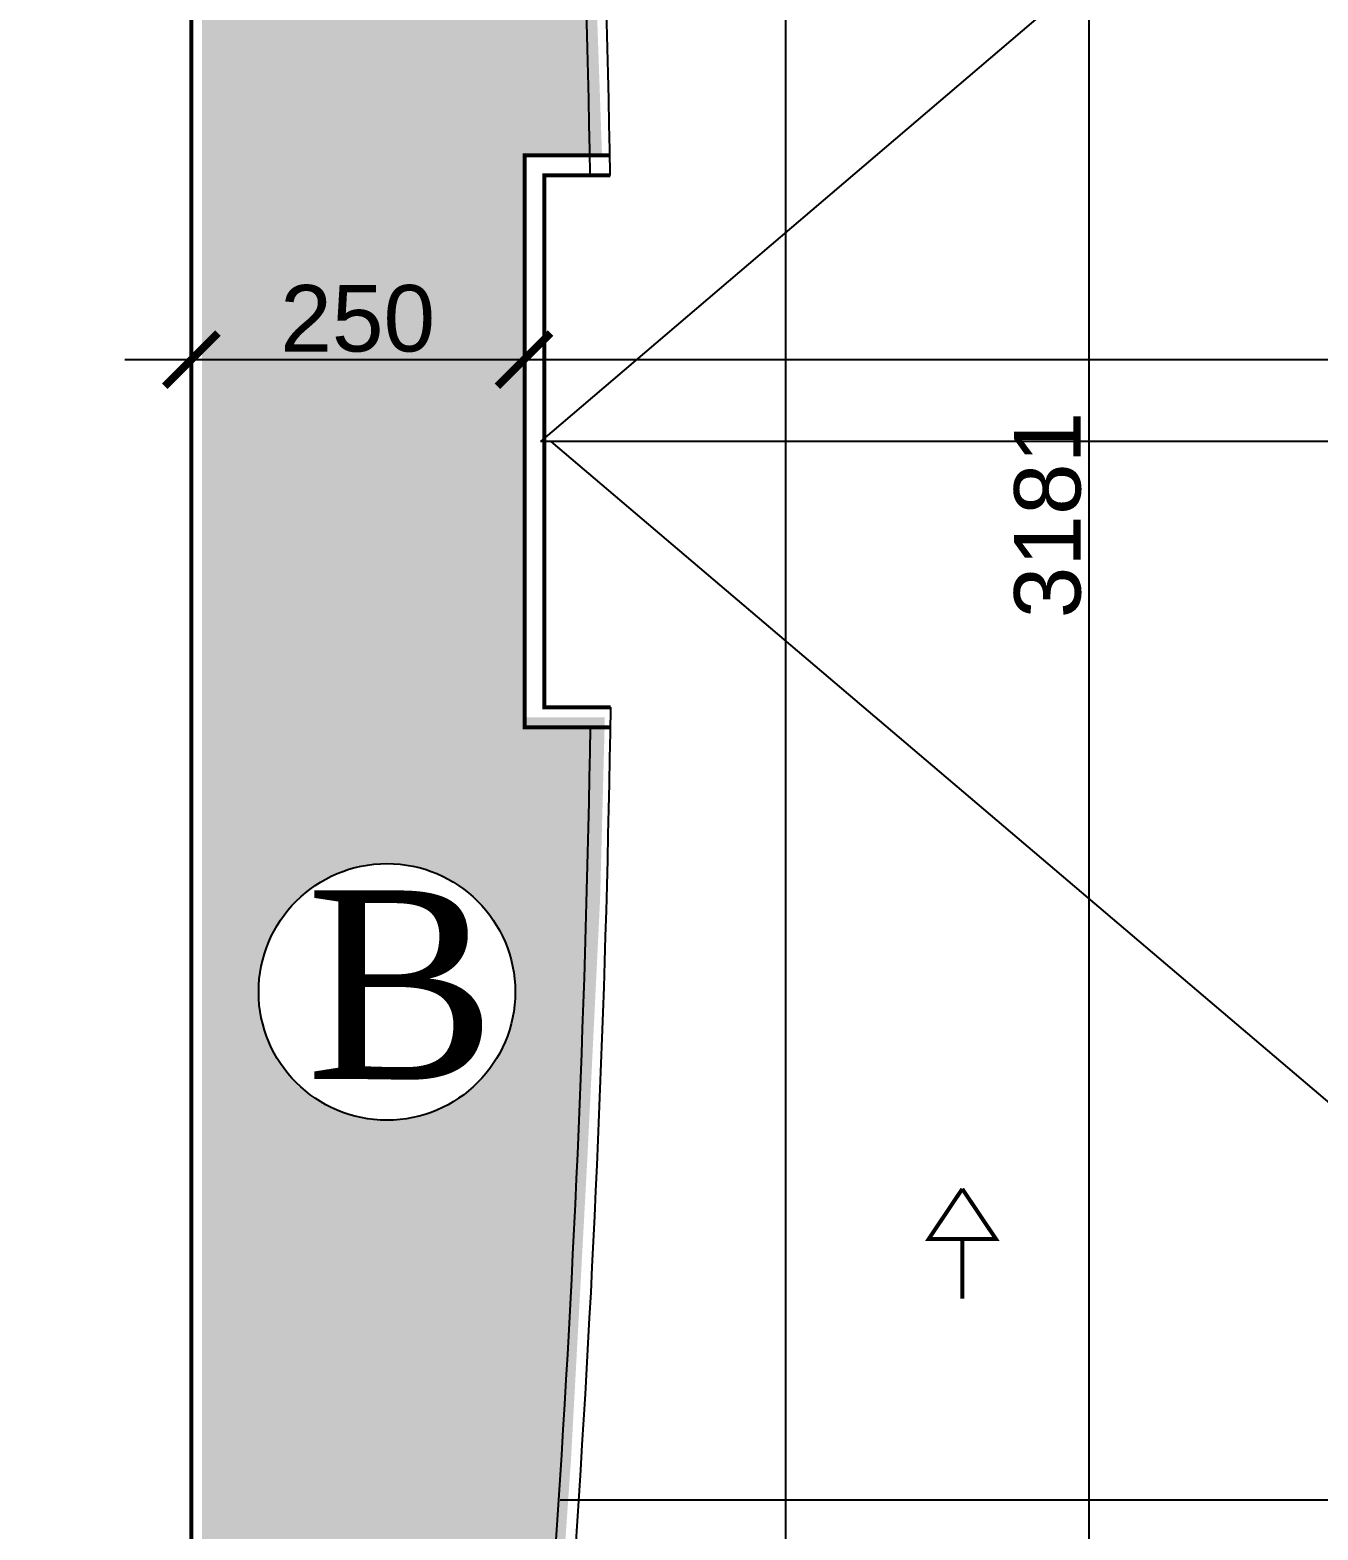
# Model space of a CAD drawing. Extents: x 250879 to 348495, y -51522 to -9360.
# Drawn here: x 262997 to 263966, y -22512 to -21383 of the extents above; entities that cross this region are included whole.
import ezdxf

# ---------------------------------------------------------------- set-up
doc = ezdxf.new("R2010")
doc.units = 0
doc.layers.get('0').update_dxf_attribs({"linetype": 'CONTINUOUS'})
doc.layers.get('DEFPOINTS').update_dxf_attribs({"color": 9, "linetype": 'CONTINUOUS'})
for name, color, linetype in [('AXIS', 1, 'CONTINUOUS'), ('FURNITURE', 4, 'CONTINUOUS'), ('TEXT', 3, 'CONTINUOUS'), ('WALL', 7, 'CONTINUOUS')]:
    doc.layers.add(name, color=color, linetype=linetype)
doc.styles.add('STYLE1', font='sanss___.ttf', dxfattribs={"height": 50})
doc.styles.add('style2', font='romantic.ttf', dxfattribs={"height": 50})
doc.dimstyles.new('style1', dxfattribs={"dimtxt": 50, "dimasz": 40, "dimexe": 50, "dimexo": 3, "dimgap": 5, "dimtad": 1, "dimdec": 0, "dimdsep": 46, "dimtxsty": 'STYLE1', "dimblk1": 'ARCHTICK', "dimblk2": 'ARCHTICK', "dimsah": 1, "dimcen": 2.5, "dimdle": 50, "dimclrd": 3, "dimclre": 3, "dimclrt": 3, "dimadec": 0, "dimazin": 0, "dimtfac": 1, "dimtdec": 0, "dimtmove": 2, "dimatfit": 2, "dimldrblk": 'ARCHTICK', "dimfxl": 1, "dimtolj": 1, "dimtzin": 0, "dimarcsym": 0})

# ---------------------------------------------------------------- blocks, each defined once
blk = doc.blocks.new('_ARCHTICK')
at = {"color": 0, "linetype": 'ByBlock', "const_width": 0.15}
blk.add_lwpolyline([(-0.5, -0.5), (0.5, 0.5)], dxfattribs=at)
blk = doc.blocks.new('*D1119')
at = {"layer": 'DEFPOINTS', "color": 0, "transparency": 16777216}
for p in [(263118.8169388716, -20057.66837802991), (262897.8062085529, -23768.66837802991), (263118.8169388716, -23768.66837802991)]:
    blk.add_point(p, dxfattribs=at)
at = {"layer": 'WALL', "color": 3, "lineweight": -2, "transparency": 16777216}
for p, q in [((262897.8062085529, -20007.66837802991), (262897.8062085529, -23818.66837802991)), ((263115.8169388716, -20057.66837802991), (262847.8062085529, -20057.66837802991)), ((263115.8169388716, -23768.66837802991), (262847.8062085529, -23768.66837802991))]:
    blk.add_line(p, q, dxfattribs=at)
at = {"layer": 'WALL', "color": 3, "lineweight": -2, "transparency": 16777216, "xscale": 40, "yscale": 40, "zscale": 40}
for p, rotation in [((262897.8062085529, -20057.66837802991), 90), ((262897.8062085529, -23768.66837802991), 270)]:
    blk.add_blockref('_ARCHTICK', p, dxfattribs=dict(at, rotation=rotation))
at = {"layer": 'WALL', "color": 3, "transparency": 16777216, "insert": (262867.0174568382, -21913.16837802987), "char_height": 50, "attachment_point": 5, "rotation": 90, "style": 'STYLE1'}
blk.add_mtext('\\A1;3711', dxfattribs=at)
blk = doc.blocks.new('*D1152')
at = {"layer": 'DEFPOINTS', "color": 0, "transparency": 16777216}
for p in [(263776.39302939, -20157.66837801781), (263793.9940098749, -23338.78375830998), (263797.2964855147, -23338.78375830998)]:
    blk.add_point(p, dxfattribs=at)
at = {"layer": 'WALL', "color": 3, "lineweight": -2, "transparency": 16777216}
for p, q in [((263793.9940098749, -20107.66837801781), (263793.9940098749, -23388.78375830998)), ((263779.39302939, -20157.66837801781), (263843.9940098749, -20157.66837801781)), ((263794.2964855147, -23338.78375830998), (263743.9940098749, -23338.78375830998))]:
    blk.add_line(p, q, dxfattribs=at)
at = {"layer": 'WALL', "color": 3, "lineweight": -2, "transparency": 16777216, "xscale": 40, "yscale": 40, "zscale": 40}
for p, rotation in [((263793.9940098749, -20157.66837801781), 90), ((263793.9940098749, -23338.78375830998), 270)]:
    blk.add_blockref('_ARCHTICK', p, dxfattribs=dict(at, rotation=rotation))
at = {"layer": 'WALL', "color": 3, "transparency": 16777216, "insert": (263763.2052581602, -21748.22606816385), "char_height": 50, "attachment_point": 5, "rotation": 90, "style": 'STYLE1'}
blk.add_mtext('\\A1;3181', dxfattribs=at)
blk = doc.blocks.new('*D1357')
at = {"layer": 'DEFPOINTS', "color": 0, "transparency": 16777216}
for p in [(263369.0898341694, -21631.37193967507), (263369.0898341694, -21631.37193967507), (263118.8169388716, -21692.83296429605)]:
    blk.add_point(p, dxfattribs=at)
at = {"layer": 'WALL', "color": 3, "lineweight": -2, "transparency": 16777216}
for p, q in [((263118.8169388716, -21689.83296429605), (263118.8169388716, -21581.37193967507)), ((263369.0898341694, -21628.37193967507), (263369.0898341694, -21581.37193967507)), ((263068.8169388716, -21631.37193967507), (263419.0898341694, -21631.37193967507))]:
    blk.add_line(p, q, dxfattribs=at)
at = {"layer": 'WALL', "color": 3, "lineweight": -2, "transparency": 16777216, "xscale": 40, "yscale": 40, "zscale": 40, "rotation": 180}
blk.add_blockref('_ARCHTICK', (263118.8169388716, -21631.37193967507), dxfattribs=at)
at = {"layer": 'WALL', "color": 3, "lineweight": -2, "transparency": 16777216, "xscale": 40, "yscale": 40, "zscale": 40}
blk.add_blockref('_ARCHTICK', (263369.0898341694, -21631.37193967507), dxfattribs=at)
at = {"layer": 'WALL', "color": 3, "transparency": 16777216, "insert": (263243.9533865205, -21600.6174815132), "char_height": 50, "attachment_point": 5, "style": 'STYLE1'}
blk.add_mtext('\\A1;250', dxfattribs=at)
blk = doc.blocks.new('*D1358')
at = {"layer": 'DEFPOINTS', "color": 0, "transparency": 16777216}
for p in [(263369.0898341694, -21631.37193967507), (265232.519357848, -21631.37193967507), (265232.519357848, -21640.82380711564)]:
    blk.add_point(p, dxfattribs=at)
at = {"layer": 'WALL', "color": 3, "lineweight": -2, "transparency": 16777216}
for p, q in [((263369.0898341694, -21628.37193967507), (263369.0898341694, -21581.37193967507)), ((265232.519357848, -21637.82380711564), (265232.519357848, -21581.37193967507)), ((263319.0898341694, -21631.37193967507), (265282.519357848, -21631.37193967507))]:
    blk.add_line(p, q, dxfattribs=at)
at = {"layer": 'WALL', "color": 3, "lineweight": -2, "transparency": 16777216, "xscale": 40, "yscale": 40, "zscale": 40, "rotation": 180}
blk.add_blockref('_ARCHTICK', (263369.0898341694, -21631.37193967507), dxfattribs=at)
at = {"layer": 'WALL', "color": 3, "lineweight": -2, "transparency": 16777216, "xscale": 40, "yscale": 40, "zscale": 40}
blk.add_blockref('_ARCHTICK', (265232.519357848, -21631.37193967507), dxfattribs=at)
at = {"layer": 'WALL', "color": 3, "transparency": 16777216, "insert": (264300.8045960087, -21600.58318796039), "char_height": 50, "attachment_point": 5, "style": 'STYLE1'}
blk.add_mtext('\\A1;1863', dxfattribs=at)

msp = doc.modelspace()

# ---------------------------------------------------------------- hatches: boundary and pattern name
at = {"layer": 'TEXT'}
h = msp.add_hatch(dxfattribs=at)
h.set_pattern_fill('AR-SAND', color=256, style=0)
h.set_pattern_definition([(37.50000000000001, (8744.181219826569, 0), (-1.600031295984046, 48.94132373293424), [0, -38.608, 0, -43.18, 0, -41.275]), (7.499999999999999, (8744.181219826569, 0), (44.95232831380027, 71.68251005683543), [0, -20.828, 0, -34.798, 0, -13.335]), (327.5, (8712.93921982657, 0), (79.0992370241458, 0.1437184678545691), [0, -12.7, 0, -45.72, 0, -59.69]), (317.5, (8712.93921982657, 0), (76.35564524722972, 22.29293232572162), [0, -6.35, 0, -29.972, 0, -34.29])])
h.paths.add_polyline_path([(263573.9209562109, -20057.66837802991), (263126.8169388715, -20057.66837802991), (263126.8169388715, -23113.1621368244), (263345.8441131297, -23113.1621368244), (263389.1250637302, -22677.99755055806), (263404.4222530245, -22458.87641100396), (263416.7100412728, -22232.86511979951), (263426.3089904258, -22037.79954552953), (263429.9127242183, -21900.33296429605), (263369.4898341693, -21900.33296429605), (263369.4898341692, -21477.83296429605), (263427.7847362702, -21477.83296429605), (263416.2004972447, -21148.50114418022), (263389.0373205437, -20707.83296429649), (263343.7563699447, -20272.66837802955), (263551.1499352764, -20272.66837803007), (263551.1499352769, -20157.66837802988), (263573.9209562109, -20157.66837802988)])
h.paths.add_polyline_path([(263361.9804728246, -22106.90664914972, -1), (263168.9574736432, -22106.90664914972, -1)], flags=16)
h.paths.add_polyline_path([(263177.7875552546, -21995.18201850701), (263369.8629990416, -21995.18201850701), (263369.8629990416, -22207.80701850701), (263177.7875552546, -22207.80701850701)], flags=24)

# ---------------------------------------------------------------- linework, layer by layer
at = {"layer": 'AXIS'}
msp.add_line((263565.9209562109, -19899.16446858895), (263565.9209562109, -23524.12586554483), dxfattribs=at)
msp.add_circle((263265.9586012886, -22106.90664914972), 96.51149959070608, dxfattribs=at)
at = {"layer": 'FURNITURE'}
for p, q in [((264326.5572960026, -20887.16002893343), (263381.4898341693, -21692.83296429606)), ((264326.5572960027, -22489.1711209832), (263389.4898341694, -21692.8329642961)), ((264326.5572960027, -22489.1711209832), (263396.1854182217, -22489.1711209832)), ((264326.5572960026, -22489.1711209832), (263396.1854182216, -22489.1711209832))]:
    msp.add_line(p, q, dxfattribs=at)
at = {"layer": 'WALL', "linetype": 'Continuous'}
for p, q in [((263118.8169388716, -23768.66837802991), (263118.8169388716, -20057.66837802991)), ((263118.8169388716, -23768.66837802991), (263118.8169388716, -20057.66837802991)), ((263433.6727003888, -21477.83296429605), (263369.4898341694, -21477.83296429605)), ((263369.4898341694, -21477.83296429605), (263369.4898341694, -21907.83296429605)), ((263433.6727003888, -21492.83296429605), (263384.4898341694, -21492.83296429605)), ((263384.4898341694, -21492.8329642961), (263384.4898341694, -21892.83296429605)), ((265217.3687975304, -21692.9152574291), (263381.5874969043, -21692.91525742906)), ((263384.4898341694, -21892.83296429605), (263434.1148888663, -21892.83296429605)), ((263369.4898341694, -21907.83296429605), (263434.1148888663, -21907.83296429605))]:
    msp.add_line(p, q, dxfattribs=at)
at = {"layer": 'WALL', "linetype": 'Continuous', "const_width": 3}
for points in [[(263118.8169388716, -23768.66837802991), (263118.8169388716, -20057.66837802991), (265433.8169388716, -20057.66837802991), (265967.8550208879, -23188.22973900642), (265035.8169388716, -23768.66837802992), (263115.8169388716, -23768.66837802991)], [(265433.8169388716, -20057.66837802991), (263118.8169388716, -20057.66837802991), (263118.8169388716, -23768.66837802991), (265035.8169388716, -23768.66837802991)], [(263433.6727003888, -21477.83296429605), (263369.4898341694, -21477.83296429605), (263369.4898341694, -21907.83296429605), (263434.1148888663, -21907.83296429605)], [(263433.6727003888, -21477.83296429605), (263369.4898341694, -21477.83296429605), (263369.4898341694, -21907.83296429608), (263434.1148888663, -21907.83296429608)], [(263434.3538274941, -21892.8329642961), (263384.4898341694, -21892.83296429605), (263384.4898341694, -21492.8329642961), (263433.9416228757, -21492.8329642961)], [(263698.8573225283, -22255.08956864837), (263673.5238101315, -22292.8329642961), (263698.8573225283, -22292.8329642961)], [(263698.8573225283, -22255.08956864837), (263673.5238101315, -22292.8329642961), (263698.8573225283, -22292.8329642961)], [(263698.8573225283, -22255.08956864837), (263673.5238101315, -22292.8329642961), (263698.8573225283, -22292.8329642961)], [(263698.8573225283, -22255.08956864837), (263673.5238101315, -22292.8329642961), (263698.8573225283, -22292.8329642961)], [(263698.8573225283, -22255.08956864837), (263724.1908349251, -22292.8329642961), (263698.8573225283, -22292.8329642961)], [(263698.8573225283, -22255.08956864837), (263724.1908349251, -22292.8329642961), (263698.8573225283, -22292.8329642961)], [(263698.8573225283, -22255.08956864837), (263724.190834925, -22292.8329642961), (263698.8573225283, -22292.8329642961)], [(263698.8573225283, -22255.08956864837), (263724.190834925, -22292.8329642961), (263698.8573225283, -22292.8329642961)], [(263698.8573225283, -22337.72316032054), (263698.8573225283, -22292.8329642961)], [(263698.8573225283, -22337.72316032054), (263698.8573225283, -22292.8329642961)], [(263698.8573225283, -22337.72316032054), (263698.8573225283, -22292.8329642961)], [(263698.8573225283, -22337.72316032054), (263698.8573225283, -22292.8329642961)], [(263698.8573225283, -22337.72316032054), (263698.8573225283, -22292.8329642961)], [(263698.8573225283, -22337.72316032054), (263698.8573225283, -22292.8329642961)], [(263698.8573225283, -22337.72316032054), (263698.8573225283, -22292.8329642961)], [(263698.8573225283, -22337.72316032054), (263698.8573225283, -22292.8329642961)]]:
    msp.add_lwpolyline(points, dxfattribs=at)
at = {"layer": 'WALL', "linetype": 'Continuous'}
for centre, radius, start, end in [((251364.423753893, -21701.71487099519), 12056.32524790207, 0.9927279044907165, 6.807321406965509), ((251364.423753893, -21701.71487099519), 12071.32524790207, 0.9914942034874348, 6.807321406965509), ((251512.2850195596, -21710.42534989244), 11923.46414423747, 353.2352901513363, 359.1234431512246), ((251512.3142810965, -21710.42711051607), 11908.43488298686, 353.2352295641589, 359.0501656630207)]:
    msp.add_arc(centre, radius, start, end, dxfattribs=at)

# ---------------------------------------------------------------- texts
at = {"layer": 'TEXT', "insert": (263205.2250552546, -22030.61951850701), "char_height": 141.75, "width": 541.0366650000001, "attachment_point": 1, "style": 'style2'}
msp.add_mtext('B', dxfattribs=at)

# ---------------------------------------------------------------- dimensions: what is measured, and where the dimension line sits
at = {"layer": 'WALL'}
for base, p1, p2, picture, middle in [((262897.8062085529, -23768.66837802991), (263118.8169388716, -20057.66837802991), (263118.8169388716, -23768.66837802991), '*D1119', (262867.0174568382, -21913.16837802987)), ((263793.9940098749, -23338.78375830998), (263776.39302939, -20157.66837801781), (263797.2964855147, -23338.78375830998), '*D1152', (263763.2052581602, -21748.22606816385))]:
    dim = msp.add_linear_dim(base=base, p1=p1, p2=p2, angle=90, dimstyle='style1', dxfattribs=at)
    dim.commit()
    dim.dimension.update_dxf_attribs({"geometry": picture, "text_midpoint": middle})
for base, p1, p2, picture, middle in [((263369.0898341694, -21631.37193967507), (263118.8169388716, -21692.83296429605), (263369.0898341694, -21631.37193967507), '*D1357', (263243.9533865205, -21600.6174815132)), ((265232.519357848, -21631.37193967507), (263369.0898341694, -21631.37193967507), (265232.519357848, -21640.82380711564), '*D1358', (264300.8045960087, -21600.58318796039))]:
    dim = msp.add_linear_dim(base=base, p1=p1, p2=p2, dimstyle='style1', dxfattribs=at)
    dim.commit()
    dim.dimension.update_dxf_attribs({"geometry": picture, "text_midpoint": middle})

doc.saveas('drawing.dxf')
